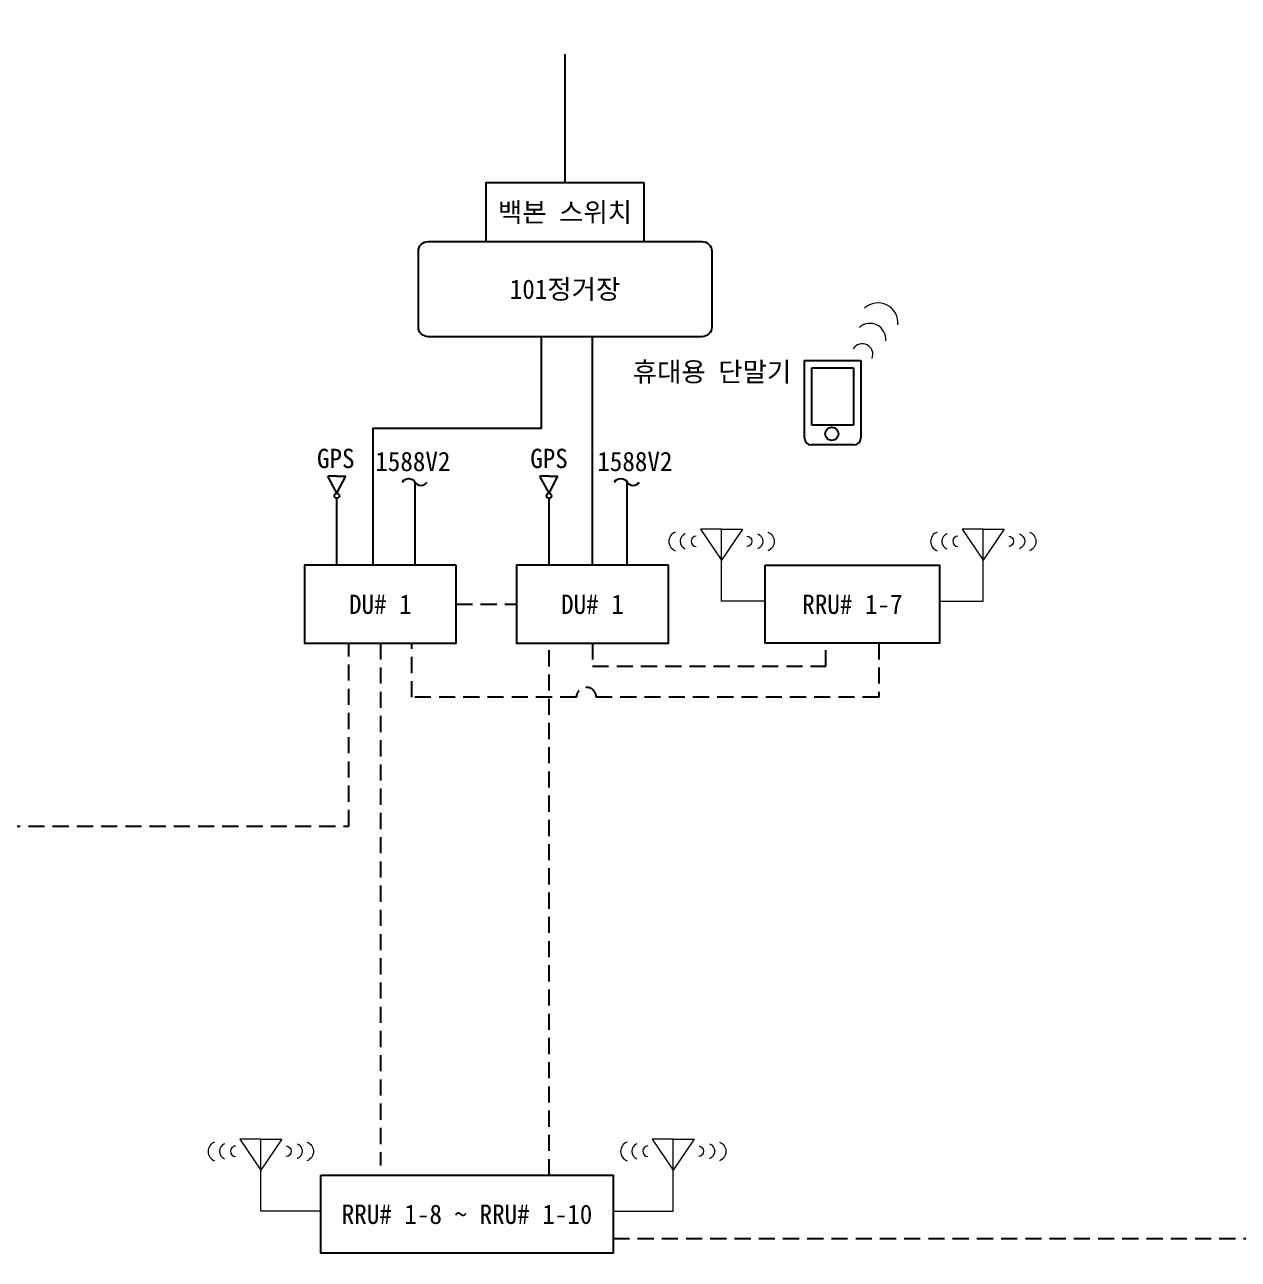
# Model space of a CAD drawing. Header units: millimetres. Extents: x 6936 to 151718, y -102387 to -11312.
# Drawn here: x 48929 to 86482, y -82997 to -44779 of the extents above; entities that cross this region are included whole.
import ezdxf
from ezdxf.enums import TextEntityAlignment as Align

# ---------------------------------------------------------------- set-up
doc = ezdxf.new("R2010")
doc.units = ezdxf.units.MM
doc.linetypes.add('DASHED', pattern=[0.75, 0.5, -0.25])
for name, color, linetype in [('TN-LINE', 7, 'Continuous'), ('TN-SYMB', 5, 'Continuous'), ('TN-TEXT', 3, 'Continuous'), ('TT-TABL-TEX2', 3, 'Continuous')]:
    doc.layers.add(name, color=color, linetype=linetype)
doc.layers.add('TN-LINE1', color=1, linetype='Continuous', lineweight=9)
doc.styles.add('STYLE1', font='GulimChe.ttf')

msp = doc.modelspace()

# ---------------------------------------------------------------- linework, layer by layer
at = {"layer": 'TN-LINE', "color": 1}
msp.add_line((65649, -49677), (65649, -45690), dxfattribs=at)
at = {"layer": 'TN-LINE', "linetype": 'DASHED', "ltscale": 1000}
for p, q in [((66074, -63928), (66074, -63918)), ((75358, -63928), (75358, -65600))]:
    msp.add_line(p, q, dxfattribs=at)
at = {"layer": 'TN-LINE', "const_width": 1}
for points in [[(13954, -41154), (151686, -41154), (151686, -45690), (13954, -45690)], [(13954, -47482), (151686, -47482), (151686, -67434), (13954, -67434)], [(151686, -90523), (151686, -90523), (151686, -102370), (13954, -102370), (13954, -71225), (151686, -71225)]]:
    msp.add_lwpolyline(points, close=True, dxfattribs=at)
at = {"layer": 'TN-LINE'}
for points in [[(64910, -54438), (64910, -57281), (59700, -57281), (59700, -61512)], [(66498, -61512), (66498, -54438)]]:
    msp.add_lwpolyline(points, dxfattribs=at)
at = {"layer": 'TN-LINE', "color": 1}
for points in [[(60615, -58939, -0.579894), (61008, -58939, 0.561163), (61379, -58939, 1)], [(67179, -58939, -0.579894), (67572, -58939, 0.561163), (67943, -58939, 1)]]:
    msp.add_lwpolyline(points, format="xyb", dxfattribs=at)
for points in [[(61008, -61512), (61008, -58934)], [(67572, -61512), (67572, -58934)], [(58588, -61512), (58588, -59440)], [(65153, -61512), (65153, -59440)]]:
    msp.add_lwpolyline(points, dxfattribs=at)
at = {"layer": 'TN-LINE', "linetype": 'DASHED', "ltscale": 1000}
for points in [[(62285, -62720), (64146, -62720)], [(59934, -63928), (59934, -80092)], [(65153, -80394), (65153, -63928)], [(66498, -63928), (66498, -64639), (73722, -64639), (73722, -63928)], [(67143, -82349), (96684, -82349), (96684, -63928)]]:
    msp.add_lwpolyline(points, dxfattribs=at)
for points in [[(30215, -65908), (30215, -69584), (31925, -69584, -1), (32543, -69584), (58962, -69584), (58962, -63928)], [(75358, -65600), (66616, -65600, 1), (65999, -65600), (60906, -65600), (60906, -63928)]]:
    msp.add_lwpolyline(points, format="xyb", dxfattribs=at)
at = {"layer": 'TN-LINE1'}
for p, q in [((70491, -60400), (69841, -60400)), ((69841, -60400), (70491, -61358)), ((70491, -62627), (70491, -60400)), ((70491, -60400), (71140, -60400)), ((71140, -60400), (70491, -61358)), ((78590, -60400), (77940, -60400)), ((77940, -60400), (78590, -61358)), ((78590, -62627), (78590, -60400)), ((78590, -60400), (79239, -60400)), ((79239, -60400), (78590, -61358)), ((71844, -62627), (70491, -62627)), ((77236, -62627), (78590, -62627)), ((56235, -79282), (55585, -79282)), ((55585, -79282), (56235, -80240)), ((56235, -81509), (56235, -79282)), ((56235, -79282), (56884, -79282)), ((56884, -79282), (56235, -80240)), ((68997, -79282), (68347, -79282)), ((68347, -79282), (68997, -80240)), ((68997, -81509), (68997, -79282)), ((68997, -79282), (69646, -79282)), ((69646, -79282), (68997, -80240)), ((58088, -81509), (56235, -81509)), ((67143, -81509), (68997, -81509))]:
    msp.add_line(p, q, dxfattribs=at)
for points in [[(75944, -54074, 0.695131), (74918, -53554, 2.558471)], [(75572, -54570, 0.695131), (74752, -54154, 2.558471)], [(75150, -55109, 0.922674), (74567, -54814, 2.558471)], [(69062, -60486, 0.695131), (69062, -61061, 2.558471)], [(69368, -60540, 0.695131), (69368, -61000, 2.558471)], [(69704, -60607, 0.922674), (69704, -60933, 2.558471)], [(71278, -60607, -0.922674), (71278, -60933, -2.558471)], [(71614, -60540, -0.695131), (71614, -61000, -2.558471)], [(71920, -60486, -0.695131), (71920, -61061, -2.558471)], [(77161, -60486, 0.695131), (77161, -61061, 2.558471)], [(77466, -60540, 0.695131), (77466, -61000, 2.558471)], [(77802, -60607, 0.922674), (77802, -60933, 2.558471)], [(79377, -60607, -0.922674), (79377, -60933, -2.558471)], [(79713, -60540, -0.695131), (79713, -61000, -2.558471)], [(80019, -60486, -0.695131), (80019, -61061, -2.558471)], [(54806, -79369, 0.695131), (54806, -79944, 2.558471)], [(55112, -79422, 0.695131), (55112, -79882, 2.558471)], [(55448, -79489, 0.922674), (55448, -79816, 2.558471)], [(57022, -79489, -0.922674), (57022, -79816, -2.558471)], [(57358, -79422, -0.695131), (57358, -79882, -2.558471)], [(57664, -79369, -0.695131), (57664, -79944, -2.558471)], [(67568, -79369, 0.695131), (67568, -79944, 2.558471)], [(67873, -79422, 0.695131), (67873, -79882, 2.558471)], [(68209, -79489, 0.922674), (68209, -79816, 2.558471)], [(69784, -79489, -0.922674), (69784, -79816, -2.558471)], [(70120, -79422, -0.695131), (70120, -79882, -2.558471)], [(70426, -79369, -0.695131), (70426, -79944, -2.558471)]]:
    msp.add_lwpolyline(points, format="xyb", dxfattribs=at)
at = {"layer": 'TN-SYMB'}
for p, q in [((73058, -55177), (74797, -55177)), ((73058, -57576), (73058, -55177)), ((73283, -55402), (74572, -55402)), ((73283, -57180), (73283, -55402)), ((74572, -55402), (74572, -57180)), ((74797, -55177), (74797, -57576)), ((74572, -57180), (73283, -57180)), ((74587, -57786), (73268, -57786))]:
    msp.add_line(p, q, dxfattribs=at)
for points in [[(68101, -49677), (63198, -49677), (63198, -51493), (68101, -51493)], [(62285, -61512), (57582, -61512), (57582, -63928), (62285, -63928)], [(68850, -61512), (64146, -61512), (64146, -63928), (68850, -63928)], [(71844, -61512), (77236, -61512), (77236, -63928), (71844, -63928)], [(58088, -80394), (67143, -80394), (67143, -82810), (58088, -82810)]]:
    msp.add_lwpolyline(points, close=True, dxfattribs=at)
msp.add_lwpolyline([(61410, -51493), (69889, -51493, -0.414214), (70189, -51793), (70189, -54138, -0.414214), (69889, -54438), (61410, -54438, -0.414214), (61110, -54138), (61110, -51793, -0.414214)], format="xyb", close=True, dxfattribs=at)
msp.add_circle((73905, -57445), 203, dxfattribs=at)
for centre, start, end in [((73268, -57576), 180, 270), ((74587, -57576), 270, 0)]:
    msp.add_arc(centre, 210, start, end, dxfattribs=at)
at = {"layer": 'TT-TABL-TEX2', "color": 1}
for p, q in [((58588, -58758), (58310, -58758)), ((58588, -59285), (58310, -58758)), ((58588, -58758), (58867, -58758)), ((58588, -59285), (58867, -58758)), ((65153, -58758), (64874, -58758)), ((65153, -59285), (64874, -58758)), ((65153, -58758), (65431, -58758)), ((65153, -59285), (65431, -58758))]:
    msp.add_line(p, q, dxfattribs=at)
for centre in [(58588, -59362), (65153, -59362)]:
    msp.add_circle(centre, 77.6, dxfattribs=at)

# ---------------------------------------------------------------- texts
at = {"layer": 'TN-TEXT', "color": 7, "style": 'STYLE1'}
for s, p in [('백본 스위치', (65648, -50585)), ('101정거장', (65649, -52966)), ('휴대용 단말기', (70197, -55523)), ('DU# 1', (59933, -62720)), ('DU# 1', (66497, -62720)), ('RRU# 1-7', (74540, -62720)), ('RRU# 1-8 ~ RRU# 1-10', (62616, -81602))]:
    msp.add_text(s, height=600, dxfattribs=at).set_placement(p, align=Align.MIDDLE_CENTER)
for s, p in [('GPS', (58554, -58506)), ('1588V2', (60940, -58598)), ('GPS', (65153, -58506)), ('1588V2', (67810, -58598))]:
    msp.add_text(s, height=600, dxfattribs=at).set_placement(p, align=Align.CENTER)

doc.saveas('drawing.dxf')
